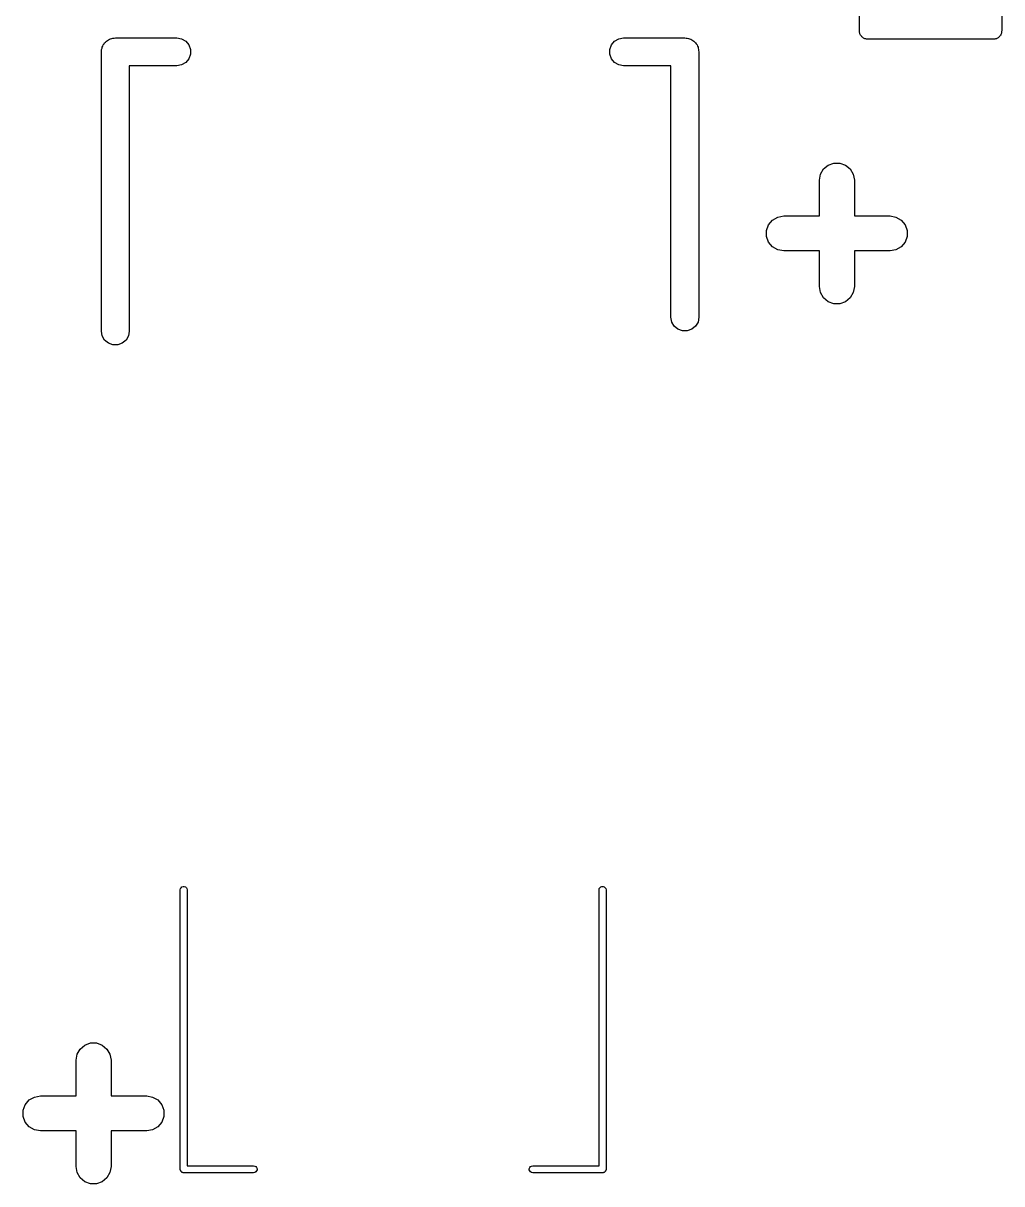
# Model space of a CAD drawing. Extents: x 74.6 to 132.8, y -113.1 to -87.3.
# Drawn here: x 114.5 to 121.51, y -105 to -96.69 of the extents above; entities that cross this region are included whole.
import ezdxf

# ---------------------------------------------------------------- set-up
doc = ezdxf.new("R2010")
doc.units = 0
doc.header["$MEASUREMENT"] = 0
doc.layers.add('BLACK', color=7, linetype='CONTINUOUS')

msp = doc.modelspace()

# ---------------------------------------------------------------- linework, layer by layer
at = {"layer": 'Black'}
for p, q in [((120.49, -96.75), (120.49, -95.3)), ((121.51, -96.6131), (121.51, -96.75)), ((120.491, -96.7552), (120.49, -96.75)), ((120.491, -96.7604), (120.491, -96.7552)), ((120.493, -96.7653), (120.491, -96.7604)), ((120.494, -96.7705), (120.493, -96.7653)), ((120.496, -96.7751), (120.494, -96.7705)), ((120.498, -96.78), (120.496, -96.7751)), ((120.501, -96.784), (120.498, -96.78)), ((120.504, -96.7886), (120.501, -96.784)), ((120.508, -96.7919), (120.504, -96.7886)), ((120.511, -96.796), (120.508, -96.7919)), ((120.516, -96.7986), (120.511, -96.796)), ((120.52, -96.802), (120.516, -96.7986)), ((121.484, -96.7986), (121.48, -96.802)), ((121.489, -96.796), (121.484, -96.7986)), ((121.492, -96.7919), (121.489, -96.796)), ((121.496, -96.7886), (121.492, -96.7919)), ((121.499, -96.784), (121.496, -96.7886)), ((121.502, -96.78), (121.499, -96.784)), ((121.504, -96.7751), (121.502, -96.78)), ((121.506, -96.7705), (121.504, -96.7751)), ((121.507, -96.7653), (121.506, -96.7705)), ((121.509, -96.7604), (121.507, -96.7653)), ((121.51, -96.75), (121.509, -96.7552)), ((121.509, -96.7552), (121.509, -96.7604)), ((115.062, -96.8826), (115.065, -96.8744)), ((115.062, -96.8914), (115.062, -96.8826)), ((115.065, -96.8744), (115.066, -96.8658)), ((115.066, -96.8658), (115.07, -96.8582)), ((115.07, -96.8582), (115.073, -96.85)), ((115.073, -96.85), (115.079, -96.8433)), ((115.079, -96.8433), (115.083, -96.8357)), ((115.083, -96.8357), (115.09, -96.8301)), ((115.09, -96.8301), (115.096, -96.8234)), ((115.096, -96.8234), (115.103, -96.819)), ((115.103, -96.819), (115.11, -96.8134)), ((115.11, -96.8134), (115.118, -96.8104)), ((115.118, -96.8104), (115.126, -96.806)), ((115.126, -96.806), (115.134, -96.8045)), ((115.134, -96.8045), (115.143, -96.8015)), ((115.143, -96.8015), (115.151, -96.8015)), ((115.151, -96.8015), (115.16, -96.8)), ((115.16, -96.8), (115.6, -96.8)), ((115.6, -96.8), (115.634, -96.806)), ((115.634, -96.806), (115.664, -96.8234)), ((115.664, -96.8234), (115.687, -96.85)), ((115.687, -96.85), (115.698, -96.8826)), ((115.698, -96.8826), (115.698, -96.9174)), ((118.702, -96.8826), (118.713, -96.85)), ((118.702, -96.9174), (118.702, -96.8826)), ((118.713, -96.85), (118.736, -96.8234)), ((118.736, -96.8234), (118.766, -96.806)), ((118.766, -96.806), (118.8, -96.8)), ((118.8, -96.8), (119.24, -96.8)), ((119.24, -96.8), (119.249, -96.8015)), ((119.249, -96.8015), (119.257, -96.8015)), ((119.257, -96.8015), (119.266, -96.8045)), ((119.266, -96.8045), (119.274, -96.806)), ((119.274, -96.806), (119.282, -96.8104)), ((119.282, -96.8104), (119.29, -96.8134)), ((119.29, -96.8134), (119.297, -96.819)), ((119.297, -96.819), (119.304, -96.8234)), ((119.304, -96.8234), (119.31, -96.8301)), ((119.31, -96.8301), (119.317, -96.8357)), ((119.317, -96.8357), (119.321, -96.8433)), ((119.321, -96.8433), (119.327, -96.85)), ((119.327, -96.85), (119.33, -96.8582)), ((119.33, -96.8582), (119.334, -96.8658)), ((119.334, -96.8658), (119.335, -96.8744)), ((119.335, -96.8744), (119.338, -96.8826)), ((119.338, -96.8826), (119.338, -96.8914)), ((120.525, -96.8038), (120.52, -96.802)), ((120.529, -96.8064), (120.525, -96.8038)), ((120.535, -96.8073), (120.529, -96.8064)), ((120.54, -96.8091), (120.535, -96.8073)), ((120.545, -96.8091), (120.54, -96.8091)), ((120.55, -96.81), (120.545, -96.8091)), ((121.45, -96.81), (120.55, -96.81)), ((121.455, -96.8091), (121.45, -96.81)), ((121.46, -96.8091), (121.455, -96.8091)), ((121.465, -96.8073), (121.46, -96.8091)), ((121.471, -96.8064), (121.465, -96.8073)), ((121.475, -96.8038), (121.471, -96.8064)), ((121.48, -96.802), (121.475, -96.8038)), ((115.06, -96.9), (115.062, -96.8914)), ((115.06, -98.9), (115.06, -96.9)), ((115.687, -96.95), (115.664, -96.9766)), ((115.698, -96.9174), (115.687, -96.95)), ((118.713, -96.95), (118.702, -96.9174)), ((118.736, -96.9766), (118.713, -96.95)), ((119.338, -96.8914), (119.34, -96.9)), ((119.34, -96.9), (119.34, -98.8)), ((115.6, -97), (115.26, -97)), ((115.26, -97), (115.26, -98.9)), ((115.634, -96.994), (115.6, -97)), ((115.664, -96.9766), (115.634, -96.994)), ((118.766, -96.994), (118.736, -96.9766)), ((118.8, -97), (118.766, -96.994)), ((119.14, -97), (118.8, -97)), ((119.14, -98.8), (119.14, -97)), ((120.233, -97.7387), (120.266, -97.7108)), ((120.266, -97.7108), (120.307, -97.6959)), ((120.307, -97.6959), (120.35, -97.6959)), ((120.35, -97.6959), (120.391, -97.7108)), ((120.391, -97.7108), (120.424, -97.7387)), ((120.204, -97.819), (120.211, -97.7763)), ((120.211, -97.7763), (120.233, -97.7387)), ((120.424, -97.7387), (120.446, -97.7763)), ((120.446, -97.7763), (120.454, -97.819)), ((120.204, -98.075), (120.204, -97.819)), ((120.454, -97.819), (120.454, -98.075)), ((119.839, -98.1375), (119.867, -98.1042)), ((119.867, -98.1042), (119.905, -98.0825)), ((119.905, -98.0825), (119.948, -98.075)), ((119.948, -98.075), (120.204, -98.075)), ((120.454, -98.075), (120.71, -98.075)), ((120.71, -98.075), (120.752, -98.0825)), ((120.752, -98.0825), (120.79, -98.1042)), ((120.79, -98.1042), (120.818, -98.1375)), ((119.825, -98.1783), (119.839, -98.1375)), ((119.825, -98.2217), (119.825, -98.1783)), ((120.818, -98.1375), (120.833, -98.1783)), ((120.833, -98.1783), (120.833, -98.2217)), ((119.839, -98.2625), (119.825, -98.2217)), ((119.867, -98.2958), (119.839, -98.2625)), ((120.818, -98.2625), (120.79, -98.2958)), ((120.833, -98.2217), (120.818, -98.2625)), ((119.905, -98.3175), (119.867, -98.2958)), ((119.948, -98.325), (119.905, -98.3175)), ((120.204, -98.325), (119.948, -98.325)), ((120.204, -98.581), (120.204, -98.325)), ((120.71, -98.325), (120.454, -98.325)), ((120.454, -98.325), (120.454, -98.581)), ((120.752, -98.3175), (120.71, -98.325)), ((120.79, -98.2958), (120.752, -98.3175)), ((120.211, -98.6237), (120.204, -98.581)), ((120.233, -98.6613), (120.211, -98.6237)), ((120.446, -98.6237), (120.424, -98.6613)), ((120.454, -98.581), (120.446, -98.6237)), ((120.266, -98.6892), (120.233, -98.6613)), ((120.307, -98.7041), (120.266, -98.6892)), ((120.35, -98.7041), (120.307, -98.7041)), ((120.391, -98.6892), (120.35, -98.7041)), ((120.424, -98.6613), (120.391, -98.6892)), ((119.146, -98.8342), (119.14, -98.8)), ((119.163, -98.8643), (119.146, -98.8342)), ((119.19, -98.8866), (119.163, -98.8643)), ((119.317, -98.8643), (119.29, -98.8866)), ((119.334, -98.8342), (119.317, -98.8643)), ((119.34, -98.8), (119.334, -98.8342)), ((115.066, -98.9342), (115.06, -98.9)), ((115.083, -98.9643), (115.066, -98.9342)), ((115.254, -98.9342), (115.237, -98.9643)), ((115.26, -98.9), (115.254, -98.9342)), ((119.223, -98.8985), (119.19, -98.8866)), ((119.257, -98.8985), (119.223, -98.8985)), ((119.29, -98.8866), (119.257, -98.8985)), ((115.11, -98.9866), (115.083, -98.9643)), ((115.143, -98.9985), (115.11, -98.9866)), ((115.177, -98.9985), (115.143, -98.9985)), ((115.21, -98.9866), (115.177, -98.9985)), ((115.237, -98.9643), (115.21, -98.9866)), ((115.625, -102.9), (115.627, -102.891)), ((115.625, -103), (115.625, -102.9)), ((115.627, -102.891), (115.631, -102.884)), ((115.631, -102.884), (115.637, -102.878)), ((115.637, -102.878), (115.646, -102.875)), ((115.646, -102.875), (115.654, -102.875)), ((115.654, -102.875), (115.662, -102.878)), ((115.662, -102.878), (115.669, -102.884)), ((115.669, -102.884), (115.673, -102.891)), ((115.673, -102.891), (115.675, -102.9)), ((115.675, -102.9), (115.675, -103)), ((118.625, -102.9), (118.627, -102.891)), ((118.625, -104.875), (118.625, -102.9)), ((118.627, -102.891), (118.631, -102.884)), ((118.631, -102.884), (118.637, -102.878)), ((118.637, -102.878), (118.646, -102.875)), ((118.646, -102.875), (118.654, -102.875)), ((118.654, -102.875), (118.662, -102.878)), ((118.662, -102.878), (118.669, -102.884)), ((118.669, -102.884), (118.673, -102.891)), ((118.673, -102.891), (118.675, -102.9)), ((118.675, -102.9), (118.675, -104.9)), ((115.625, -104.9), (115.625, -103)), ((115.675, -103), (115.675, -104.875)), ((114.908, -104.039), (114.941, -104.011)), ((114.941, -104.011), (114.982, -103.996)), ((114.982, -103.996), (115.025, -103.996)), ((115.025, -103.996), (115.066, -104.011)), ((115.066, -104.011), (115.099, -104.039)), ((114.879, -104.119), (114.886, -104.076)), ((114.886, -104.076), (114.908, -104.039)), ((115.099, -104.039), (115.121, -104.076)), ((115.121, -104.076), (115.129, -104.119)), ((114.879, -104.375), (114.879, -104.119)), ((115.129, -104.119), (115.129, -104.375)), ((114.5, -104.478), (114.514, -104.438)), ((114.514, -104.438), (114.542, -104.404)), ((114.542, -104.404), (114.58, -104.383)), ((114.58, -104.383), (114.623, -104.375)), ((114.623, -104.375), (114.879, -104.375)), ((115.129, -104.375), (115.385, -104.375)), ((115.385, -104.375), (115.427, -104.383)), ((115.427, -104.383), (115.465, -104.404)), ((115.465, -104.404), (115.493, -104.438)), ((115.493, -104.438), (115.508, -104.478)), ((114.5, -104.522), (114.5, -104.478)), ((114.514, -104.563), (114.5, -104.522)), ((115.508, -104.522), (115.493, -104.563)), ((115.508, -104.478), (115.508, -104.522)), ((114.542, -104.596), (114.514, -104.563)), ((114.58, -104.617), (114.542, -104.596)), ((115.465, -104.596), (115.427, -104.617)), ((115.493, -104.563), (115.465, -104.596)), ((114.623, -104.625), (114.58, -104.617)), ((114.879, -104.625), (114.623, -104.625)), ((114.879, -104.881), (114.879, -104.625)), ((115.385, -104.625), (115.129, -104.625)), ((115.129, -104.625), (115.129, -104.881)), ((115.427, -104.617), (115.385, -104.625)), ((114.886, -104.924), (114.879, -104.881)), ((114.908, -104.961), (114.886, -104.924)), ((115.121, -104.924), (115.099, -104.961)), ((115.129, -104.881), (115.121, -104.924)), ((115.625, -104.902), (115.625, -104.9)), ((115.625, -104.904), (115.625, -104.902)), ((115.626, -104.906), (115.625, -104.904)), ((115.627, -104.909), (115.626, -104.906)), ((115.628, -104.91), (115.627, -104.909)), ((115.628, -104.912), (115.628, -104.91)), ((115.63, -104.914), (115.628, -104.912)), ((115.631, -104.916), (115.63, -104.914)), ((115.633, -104.917), (115.631, -104.916)), ((115.634, -104.919), (115.633, -104.917)), ((115.636, -104.92), (115.634, -104.919)), ((115.637, -104.922), (115.636, -104.92)), ((115.64, -104.922), (115.637, -104.922)), ((115.641, -104.923), (115.64, -104.922)), ((115.644, -104.924), (115.641, -104.923)), ((115.646, -104.925), (115.644, -104.924)), ((115.648, -104.925), (115.646, -104.925)), ((115.65, -104.925), (115.648, -104.925)), ((116.15, -104.925), (115.65, -104.925)), ((115.675, -104.875), (116.15, -104.875)), ((116.15, -104.875), (116.159, -104.877)), ((116.159, -104.923), (116.15, -104.925)), ((116.159, -104.877), (116.166, -104.881)), ((116.166, -104.919), (116.159, -104.923)), ((116.166, -104.881), (116.172, -104.887)), ((116.172, -104.912), (116.166, -104.919)), ((116.172, -104.887), (116.175, -104.896)), ((116.175, -104.904), (116.172, -104.912)), ((116.175, -104.896), (116.175, -104.904)), ((118.125, -104.896), (118.128, -104.887)), ((118.125, -104.904), (118.125, -104.896)), ((118.128, -104.912), (118.125, -104.904)), ((118.128, -104.887), (118.134, -104.881)), ((118.134, -104.919), (118.128, -104.912)), ((118.134, -104.881), (118.141, -104.877)), ((118.141, -104.923), (118.134, -104.919)), ((118.141, -104.877), (118.15, -104.875)), ((118.15, -104.925), (118.141, -104.923)), ((118.15, -104.875), (118.625, -104.875)), ((118.65, -104.925), (118.15, -104.925)), ((118.652, -104.925), (118.65, -104.925)), ((118.654, -104.925), (118.652, -104.925)), ((118.656, -104.924), (118.654, -104.925)), ((118.659, -104.923), (118.656, -104.924)), ((118.66, -104.922), (118.659, -104.923)), ((118.662, -104.922), (118.66, -104.922)), ((118.664, -104.92), (118.662, -104.922)), ((118.666, -104.919), (118.664, -104.92)), ((118.667, -104.917), (118.666, -104.919)), ((118.669, -104.916), (118.667, -104.917)), ((118.67, -104.914), (118.669, -104.916)), ((118.672, -104.912), (118.67, -104.914)), ((118.673, -104.909), (118.672, -104.91)), ((118.672, -104.91), (118.672, -104.912)), ((118.674, -104.906), (118.673, -104.909)), ((118.675, -104.904), (118.674, -104.906)), ((118.675, -104.9), (118.675, -104.902)), ((118.675, -104.902), (118.675, -104.904)), ((114.941, -104.989), (114.908, -104.961)), ((114.982, -105.004), (114.941, -104.989)), ((115.025, -105.004), (114.982, -105.004)), ((115.066, -104.989), (115.025, -105.004)), ((115.099, -104.961), (115.066, -104.989))]:
    msp.add_line(p, q, dxfattribs=at)

doc.saveas('drawing.dxf')
